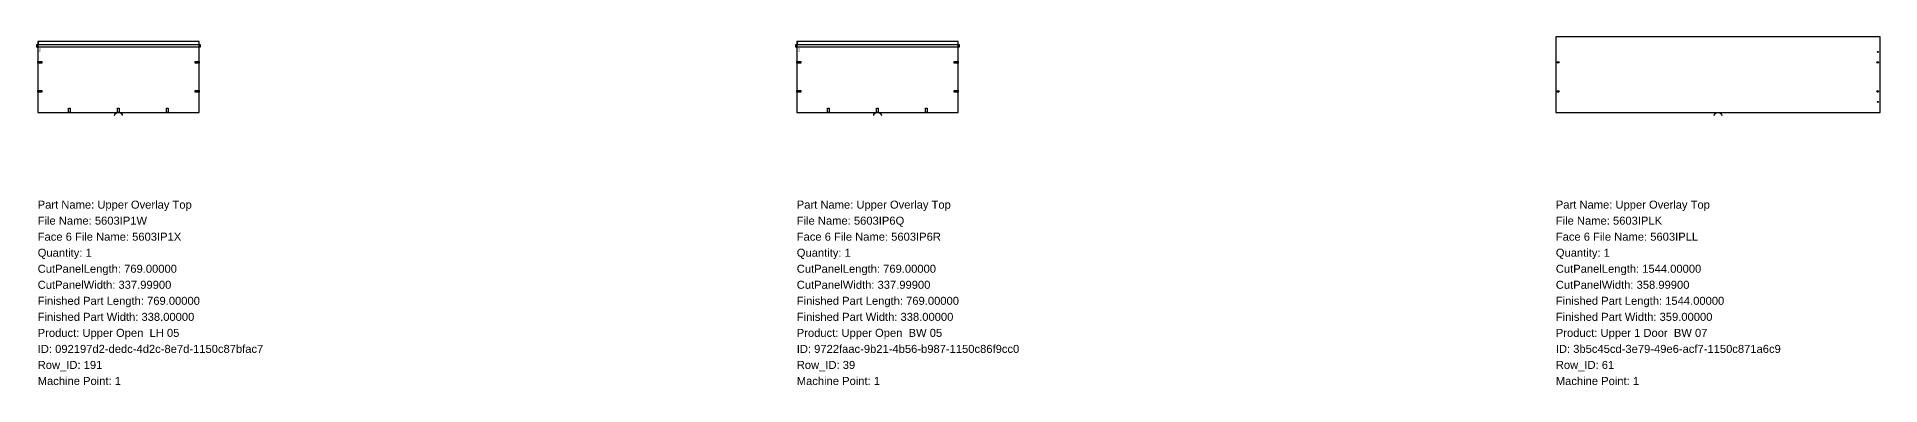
# Model space of a CAD drawing. Header units: inches. Extents: x 0 to 159254, y -1296 to 458.
# Drawn here: x 81691 to 90466, y -1296 to 359 of the extents above; entities that cross this region are included whole.
import ezdxf

# ---------------------------------------------------------------- set-up
doc = ezdxf.new("R2010")
doc.units = ezdxf.units.IN
doc.header["$MEASUREMENT"] = 0
for name, color, linetype in [('BORDER_Z23P0RT1001', 7, 'Continuous'), ('HBORE_Z11P5', 4, 'Continuous'), ('NESTTEXT', 1, 'Continuous'), ('PLINEDIRECTION', 6, 'Continuous'), ('ROUTE_Z12P0RT1003', 7, 'Continuous'), ('VBORE_Z12P0', 3, 'Continuous'), ('VBORE_Z23P0', 3, 'Continuous')]:
    doc.layers.add(name, color=color, linetype=linetype)
doc.styles.get("Standard").update_dxf_attribs({"font": 'arial.ttf'})

msp = doc.modelspace()

# ---------------------------------------------------------------- linework, layer by layer
at = {"layer": 'BORDER_Z23P0RT1001', "color": 2}
for points in [[(89676.021, -15, -0.414213562), (89691.021, 0), (90466.196, 0), (90466.196, 358.999), (88922.196, 358.999), (88922.196, 0), (89697.371, 0, -0.414213562), (89712.371, -15)], [(82060.921, -15, -0.414213562), (82075.921, 0), (82463.596, 0), (82463.596, 337.999), (81694.596, 337.999), (81694.596, 0), (82082.271, 0, -0.414213562), (82097.271, -15)], [(85674.721, -15, -0.414213562), (85689.721, 0), (86077.396, 0), (86077.396, 337.999), (85308.396, 337.999), (85308.396, 0), (85696.071, 0, -0.414213562), (85711.071, -15)]]:
    msp.add_lwpolyline(points, format="xyb", dxfattribs=at)
at = {"layer": 'HBORE_Z11P5', "color": 4}
for points in [[(81694.596, 241.999), (81714.596, 241.999), (81714.596, 233.999), (81694.596, 233.999), (81694.596, 241.999)], [(82463.596, 233.999), (82443.596, 233.999), (82443.596, 241.999), (82463.596, 241.999), (82463.596, 233.999)], [(85308.396, 241.999), (85328.396, 241.999), (85328.396, 233.999), (85308.396, 233.999), (85308.396, 241.999)], [(86077.396, 233.999), (86057.396, 233.999), (86057.396, 241.999), (86077.396, 241.999), (86077.396, 233.999)], [(81694.596, 103.999), (81714.596, 103.999), (81714.596, 95.999), (81694.596, 95.999), (81694.596, 103.999)], [(82463.596, 95.999), (82443.596, 95.999), (82443.596, 103.999), (82463.596, 103.999), (82463.596, 95.999)], [(85308.396, 103.999), (85328.396, 103.999), (85328.396, 95.999), (85308.396, 95.999), (85308.396, 103.999)], [(86077.396, 95.999), (86057.396, 95.999), (86057.396, 103.999), (86077.396, 103.999), (86077.396, 95.999)], [(81840.596, 0), (81840.596, 20), (81848.596, 20), (81848.596, 0), (81840.596, 0)], [(82074.096, 0), (82074.096, 20), (82082.096, 20), (82082.096, 0), (82074.096, 0)], [(82307.596, 0), (82307.596, 20), (82315.596, 20), (82315.596, 0), (82307.596, 0)], [(85454.396, 0), (85454.396, 20), (85462.396, 20), (85462.396, 0), (85454.396, 0)], [(85687.896, 0), (85687.896, 20), (85695.896, 20), (85695.896, 0), (85687.896, 0)], [(85921.396, 0), (85921.396, 20), (85929.396, 20), (85929.396, 0), (85921.396, 0)]]:
    msp.add_lwpolyline(points, close=True, dxfattribs=at)
at = {"layer": 'PLINEDIRECTION', "color": 6}
for points in [[(81690.596, 309.899), (81696.946, 309.899), (81696.946, 335.299), (81693.771, 322.599), (81700.121, 322.599), (81696.946, 335.299), (81695.3585, 322.599), (81698.5335, 322.599), (81696.946, 335.299)], [(85304.396, 309.899), (85310.746, 309.899), (85310.746, 335.299), (85307.571, 322.599), (85313.921, 322.599), (85310.746, 335.299), (85309.1585, 322.599), (85312.3335, 322.599), (85310.746, 335.299)]]:
    msp.add_lwpolyline(points, dxfattribs=at)
at = {"layer": 'ROUTE_Z12P0RT1003', "color": 3}
for points in [[(81690.596, 309.899), (81690.596, 322.999), (82467.596, 322.999), (82467.596, 309.899), (81690.596, 309.899)], [(85304.396, 309.899), (85304.396, 322.999), (86081.396, 322.999), (86081.396, 309.899), (85304.396, 309.899)]]:
    msp.add_lwpolyline(points, close=True, dxfattribs=at)
at = {"layer": 'VBORE_Z12P0', "color": 3}
for centre in [(88933.696, 237.999), (90454.696, 237.999), (88933.696, 99.999), (90454.696, 99.999)]:
    msp.add_circle(centre, 4, dxfattribs=at)
at = {"layer": 'VBORE_Z23P0', "color": 3}
for centre in [(90454.696, 287.999), (90454.696, 49.999)]:
    msp.add_circle(centre, 2.5, dxfattribs=at)

# ---------------------------------------------------------------- texts
at = {"layer": 'NESTTEXT', "color": 1}
for s, p in [('Part Name: Upper Overlay Top', (81694.596, -457.2)), ('Part Name: Upper Overlay Top', (85308.396, -457.2)), ('Part Name: Upper Overlay Top', (88922.196, -457.2)), ('File Name: 5603IP1W', (81694.596, -533.4)), ('File Name: 5603IP6Q', (85308.396, -533.4)), ('File Name: 5603IPLK', (88922.196, -533.4)), ('Face 6 File Name: 5603IP1X', (81694.596, -609.6)), ('Face 6 File Name: 5603IP6R', (85308.396, -609.6)), ('Face 6 File Name: 5603IPLL', (88922.196, -609.6)), ('Quantity: 1', (81694.596, -685.8)), ('Quantity: 1', (85308.396, -685.8)), ('Quantity: 1', (88922.196, -685.8)), ('CutPanelLength: 769.00000', (81694.596, -762)), ('CutPanelLength: 769.00000', (85308.396, -762)), ('CutPanelLength: 1544.00000', (88922.196, -762)), ('CutPanelWidth: 337.99900', (81694.596, -838.2)), ('Finished Part Length: 769.00000', (81694.596, -914.4)), ('CutPanelWidth: 337.99900', (85308.396, -838.2)), ('Finished Part Length: 769.00000', (85308.396, -914.4)), ('CutPanelWidth: 358.99900', (88922.196, -838.2)), ('Finished Part Length: 1544.00000', (88922.196, -914.4)), ('Finished Part Width: 338.00000', (81694.596, -990.6)), ('Finished Part Width: 338.00000', (85308.396, -990.6)), ('Finished Part Width: 359.00000', (88922.196, -990.6)), ('Product: Upper Open  LH 05', (81694.596, -1066.8)), ('Product: Upper Open  BW 05', (85308.396, -1066.8)), ('Product: Upper 1 Door  BW 07', (88922.196, -1066.8)), ('ID: 092197d2-dedc-4d2c-8e7d-1150c87bfac7', (81694.596, -1143)), ('ID: 9722faac-9b21-4b56-b987-1150c86f9cc0', (85308.396, -1143)), ('ID: 3b5c45cd-3e79-49e6-acf7-1150c871a6c9', (88922.196, -1143)), ('Row_ID: 191', (81694.596, -1219.2)), ('Row_ID: 39', (85308.396, -1219.2)), ('Row_ID: 61', (88922.196, -1219.2)), ('Machine Point: 1', (81694.596, -1295.4)), ('Machine Point: 1', (85308.396, -1295.4)), ('Machine Point: 1', (88922.196, -1295.4))]:
    msp.add_text(s, height=38.1, dxfattribs=at).set_placement(p)
at = {"layer": 'PLINEDIRECTION', "color": 6}
for p in [(81690.596, 290.899), (85304.396, 290.899)]:
    msp.add_text('12', height=12.7, dxfattribs=at).set_placement(p)

doc.saveas('drawing.dxf')
